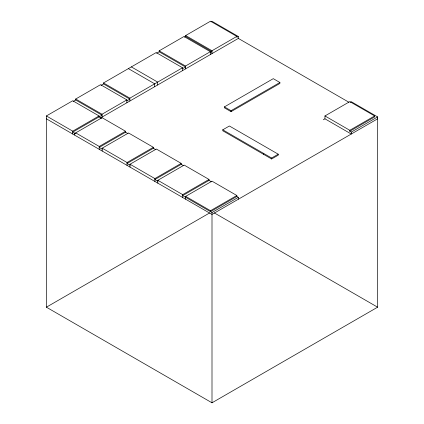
<?xml version="1.0" encoding="UTF-8"?>
<svg xmlns="http://www.w3.org/2000/svg" width="424" height="424" viewBox="0 0 424 424"><rect width="100%" height="100%" fill="white"/><g stroke="black" fill="none" stroke-linecap="round" stroke-linejoin="round"><path stroke-width="0.64" d="M350.282 102.285L351.279 101.707L377.609 116.913L377.609 307.188L212 402.8L46.391 307.188L46.391 115.948L72.721 100.748L99.052 115.948L99.052 116.907L101.537 118.338M236.841 195.501L210.511 210.707L210.511 211.661L236.841 196.46L236.841 195.501L212 181.159L185.67 196.36L185.67 199.232L212 214.438L212 402.8M238.33 199.232L238.33 197.319L212 212.519L212 214.438L377.609 118.826M212 53.615L212 50.748L236.841 36.4L236.841 37.36L238.33 36.496L238.33 38.409L348.989 102.295M324.948 118.815L324.948 115.953L349.789 101.612L374.631 115.953L374.631 116.913L349.789 131.249L349.789 130.295L374.631 115.953M102.2 149.126L99.221 147.409L125.552 132.203L125.552 131.249L102.036 117.671L75.7 132.876L75.7 133.83L72.721 132.108L102.036 115.185L75.7 99.985L75.7 99.025L100.546 84.683L126.877 99.889L126.877 102.762M126.877 100.843L129.855 99.121L103.525 83.92L103.525 82.961L156.191 52.56L182.521 67.76L182.521 70.633M182.521 68.715L185.5 66.997L159.17 51.792L159.17 50.838L184.011 36.496L210.346 51.696L210.346 54.569M210.346 52.655L212 51.696L185.67 36.496L185.67 35.542L210.511 21.2L236.841 36.4M73.22 101.416L75.7 99.985M101.039 85.357L103.525 83.92M156.684 53.228L159.17 51.792M211.009 21.868L212 21.295L238.33 36.496M46.391 115.948L72.721 131.154L99.052 115.948M75.7 99.025L102.036 114.231L126.877 99.889M103.525 82.961L129.855 98.167L182.521 67.76M159.17 50.838L185.5 66.038L210.346 51.696M100.546 117.957L238.33 38.409M75.7 132.876L99.221 146.45L125.552 131.249M102.2 151.039L102.2 148.172L128.53 132.972L153.371 147.314L153.371 148.268L127.041 163.473L130.025 165.19M102.2 148.172L127.041 162.514L153.371 147.314M224.423 106.869L273.273 78.663L279.898 82.489L279.898 83.443L231.043 111.65L224.423 107.829L224.423 106.869L231.043 110.696L279.898 82.489M130.025 167.104L130.025 164.236L156.355 149.031L181.196 163.378L181.196 164.332L154.866 179.532L157.845 181.255M222.764 129.818L229.389 125.992L278.245 154.198L278.245 155.157L271.62 158.979L222.764 130.772L222.764 129.818L271.62 158.025L278.245 154.198M130.025 164.236L154.866 178.578L181.196 163.378M157.845 183.168L157.845 180.301L184.175 165.095L209.021 179.437L209.021 180.396L211.502 181.827M157.845 180.301L182.686 194.643L209.021 179.437M209.021 180.396L182.686 195.597L212 212.519M46.391 307.188L209.71 212.896M377.609 116.913L351.279 132.113L351.279 134.026L324.948 118.821L323.289 119.775M184.562 37.132L185.67 36.496M185.67 35.542L212 50.748M324.948 115.953L349.789 130.295M349.789 131.249L351.279 132.113M131.35 66.902L157.68 82.102L157.68 84.975M128.366 68.619L154.696 83.825L154.696 86.697M125.552 132.203L128.037 133.639M153.371 148.268L155.857 149.704M181.196 164.332L183.184 165.477M236.841 196.46L238.33 197.319M185.67 196.36L210.511 210.707M214.29 212.896L377.609 307.188M46.391 118.821L185.67 199.232M271.62 158.025L271.62 158.979M263.505 153.34L263.505 154.294M231.043 110.696L231.043 111.65M185.5 66.038L185.5 68.911M182.686 194.643L182.686 197.51M154.866 178.578L154.866 181.446M129.855 98.167L129.855 101.039M127.041 162.514L127.041 165.387M102.036 114.231L102.036 117.098M99.221 146.45L99.221 149.322M74.375 133.067L74.375 134.98M72.721 131.154L72.721 134.021"/></g></svg>
